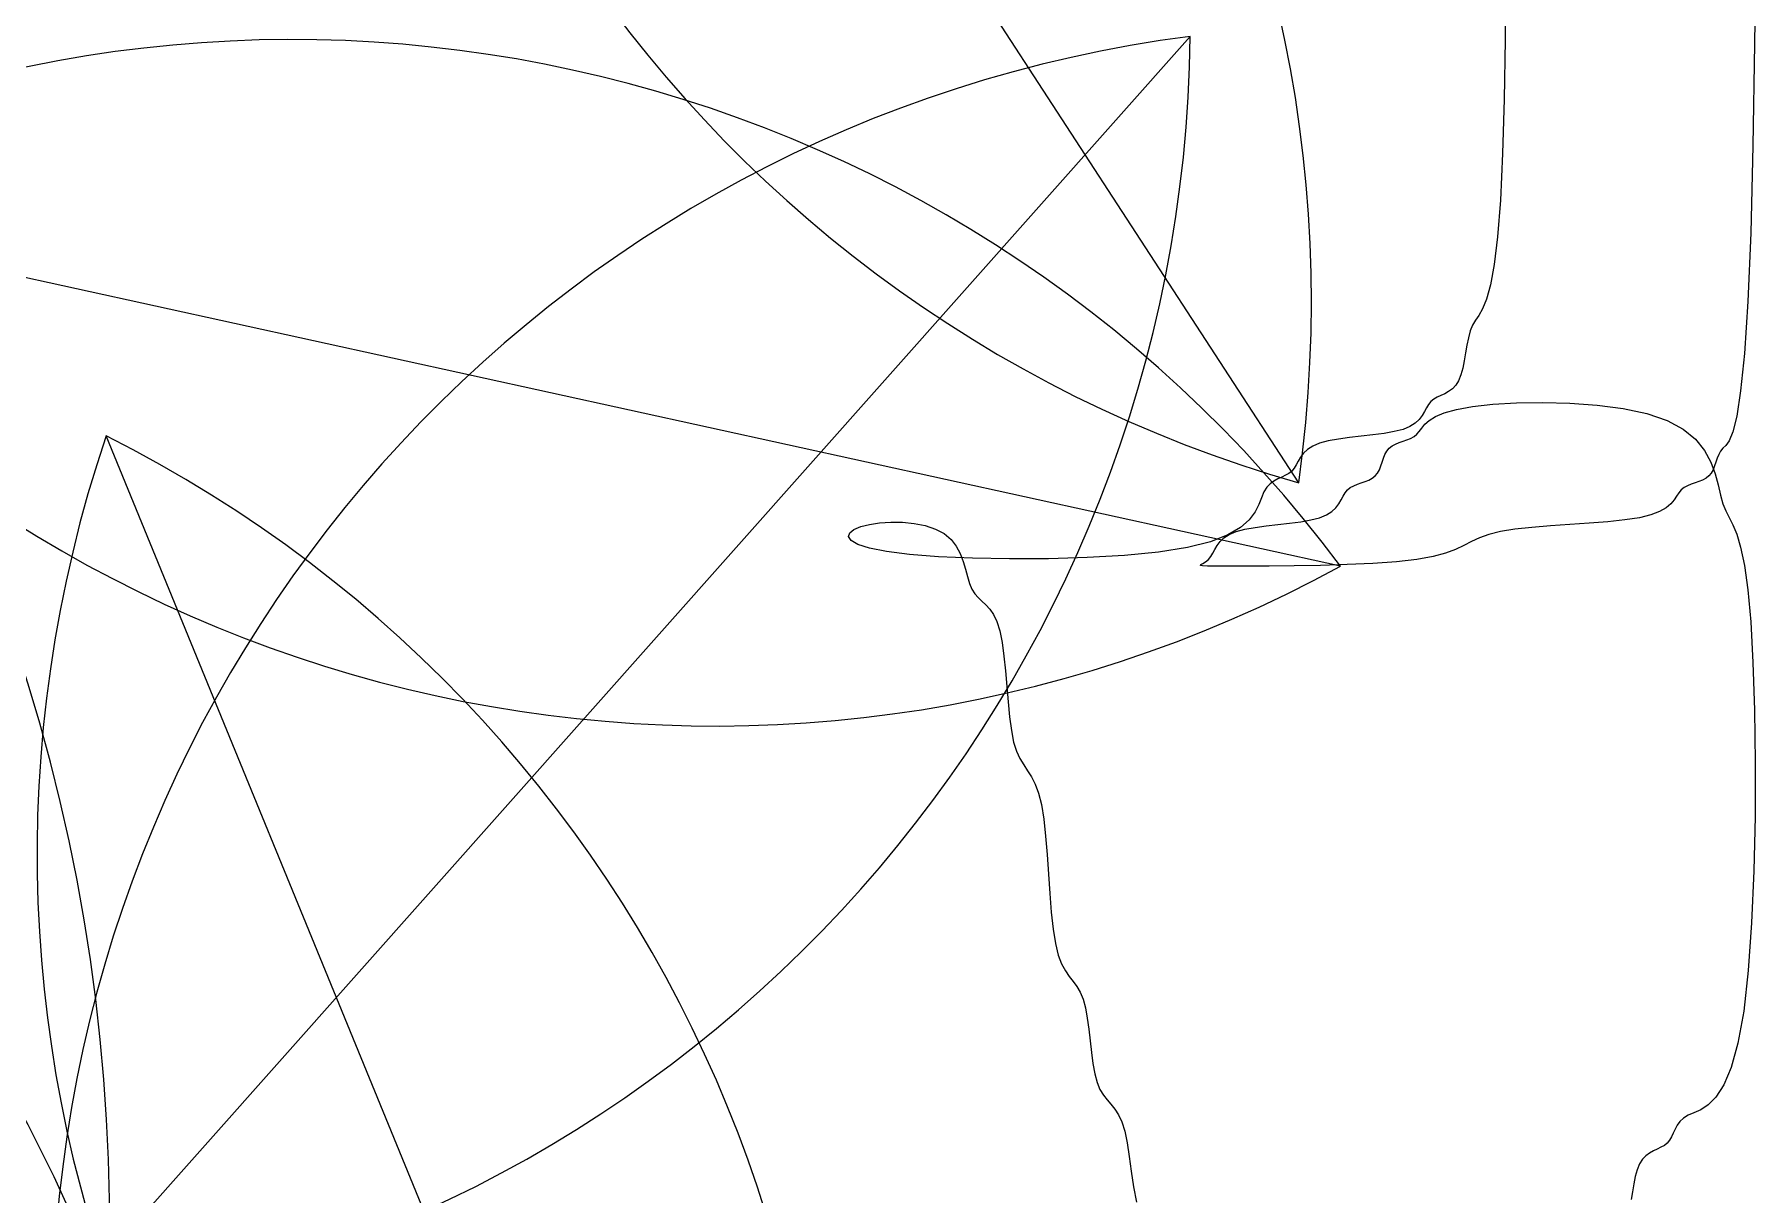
# Model space of a CAD drawing. Header units: millimetres. Extents: x 42 to 552, y 43 to 535.
# Drawn here: x 285.0721 to 285.1387, y 504.5629 to 504.6078 of the extents above; entities that cross this region are included whole.
import ezdxf

# ---------------------------------------------------------------- set-up
doc = ezdxf.new("R2010")
doc.units = ezdxf.units.MM
doc.header["$LTSCALE"] = 0.75
doc.header["$MEASUREMENT"] = 0
doc.layers.add('Gramado', color=9, linetype='Continuous', lineweight=0)

# ---------------------------------------------------------------- blocks, each defined once
blk = doc.blocks.new('arbusto8vista')
for p, q in [((-0.482900609239266, 0.3287556658660122), (-0.5551789269381686, 0.4398597967792313)), ((-0.4475488593256784, 0.3713631132182371), (-0.4476245260179894, 0.3627307343626853)), ((-0.4476245260179894, 0.3627307343626853), (-0.4477506371718221, 0.3548544762827959)), ((-0.2117229357953363, 0.264233463783782), (-0.1236778428509808, 0.3633109320789885)), ((-0.4477506371718221, 0.3548544762827959), (-0.4479271927872048, 0.3481123993664141)), ((-0.4796721637010535, 0.322303508122701), (-0.6091380630945196, 0.350708859900223)), ((-0.4479271927872048, 0.3481123993664141), (-0.4481520910115364, 0.3427869987231134)), ((-0.4481520910115364, 0.3427869987231134), (-0.4484148225820377, 0.338778508349435)), ((-0.4484148225820377, 0.338778508349435), (-0.4487027763832998, 0.3358915969636627)), ((-0.4487027763832998, 0.3358915969636627), (-0.4490033412999423, 0.3339309332840799)), ((-0.4716352150587966, 0.3341830028230675), (-0.4706936245122506, 0.3344455481479969)), ((-0.4706936245122506, 0.3344455481479969), (-0.4694493795909125, 0.3346702869461495)), ((-0.4694493795909125, 0.3346702869461495), (-0.4678751575121396, 0.3348446170927417)), ((-0.4678751575121396, 0.3348446170927417), (-0.4660361130275703, 0.334955936666347)), ((-0.4660361130275703, 0.334955936666347), (-0.4640205202724985, 0.3349916437963856)), ((-0.4640205202724985, 0.3349916437963856), (-0.4619166533821613, 0.3349391366122632)), ((-0.4619166533821613, 0.3349391366122632), (-0.4598127864918524, 0.3347858132433714)), ((-0.4598127864918524, 0.3347858132433714), (-0.4577971937367522, 0.3345190718191446)), ((-0.4577971937367522, 0.3345190718191446), (-0.4559581492522113, 0.3341263104689745)), ((-0.4735688279895101, 0.3327442544424173), (-0.4733838768227656, 0.3330067997673609)), ((-0.4733838768227656, 0.3330067997673609), (-0.4731484821125775, 0.3332945494434938)), ((-0.4731484821125775, 0.3332945494434938), (-0.4728122016927045, 0.3335949012952142)), ((-0.4728122016927045, 0.3335949012952142), (-0.4723245933968769, 0.3338952531469346)), ((-0.4723245933968769, 0.3338952531469346), (-0.4716352150587966, 0.3341830028230675)), ((-0.4559581492522113, 0.3341263104689745), (-0.4543839271734385, 0.3335949273222667)), ((-0.4543839271734385, 0.3335949273222667), (-0.4531396821755891, 0.3329207218063175)), ((-0.4490033412999423, 0.3339309332840799), (-0.4493039062165849, 0.3327011860289701)), ((-0.4756810362628983, 0.331622660814304), (-0.475418323819639, 0.3317633851084736)), ((-0.475418323819639, 0.3317633851084736), (-0.4751303909818319, 0.3318789050514397)), ((-0.4751303909818319, 0.3318789050514397), (-0.4748298479467223, 0.3319818228188183)), ((-0.4748298479467223, 0.3319818228188183), (-0.4745293049116128, 0.3320847405861826)), ((-0.4745293049116128, 0.3320847405861826), (-0.4742413720738057, 0.332200260529163)), ((-0.4742413720738057, 0.332200260529163), (-0.473978659630518, 0.3323409848233183)), ((-0.473978659630518, 0.3323409848233183), (-0.4737537777790806, 0.3325195156442788)), ((-0.4737537777790806, 0.3325195156442788), (-0.4735688279895101, 0.3327442544424173)), ((-0.4531396821755891, 0.3329207218063175), (-0.4521980910934644, 0.3321330985400408)), ((-0.4521980910934644, 0.3321330985400408), (-0.4515087113017273, 0.3312698634401841)), ((-0.4498545915883483, 0.3316531156653184), (-0.4500794898126799, 0.3314441299933435)), ((-0.449591860017847, 0.3320070239166171), (-0.4498545915883483, 0.3316531156653184)), ((-0.4493039062165849, 0.3327011860289701), (-0.449591860017847, 0.3320070239166171)), ((-0.4765469364759269, 0.3300683924906878), (-0.4764439531981566, 0.3303687443424081)), ((-0.4764439531981566, 0.3303687443424081), (-0.4763409699203862, 0.3306690961941428)), ((-0.4763409699203862, 0.3306690961941428), (-0.4762253764453703, 0.3309568458702614)), ((-0.4762253764453703, 0.3309568458702614), (-0.4760845625757781, 0.331219391195205)), ((-0.4760845625757781, 0.331219391195205), (-0.4759059181143357, 0.3314441299933435)), ((-0.4759059181143357, 0.3314441299933435), (-0.4756810362628983, 0.331622660814304)), ((-0.4515087113017273, 0.3312698634401841), (-0.451021100175069, 0.3303688224235657)), ((-0.451021100175069, 0.3303688224235657), (-0.4506848150881524, 0.3294677814069331)), ((-0.4506175591724855, 0.3303687443424081), (-0.4507205452810865, 0.3300683924906878)), ((-0.4505145712276999, 0.3306690961941428), (-0.4506175591724855, 0.3303687443424081)), ((-0.4503989707903315, 0.3309568458702614), (-0.4505145712276999, 0.3306690961941428)), ((-0.4502581472041243, 0.331219391195205), (-0.4503989707903315, 0.3309568458702614)), ((-0.4500794898126799, 0.3314441299933435), (-0.4502581472041243, 0.331219391195205)), ((-0.4777575154145097, 0.3288585850059036), (-0.4774695825766742, 0.328974103983029)), ((-0.4774695825766742, 0.328974103983029), (-0.4772068701334149, 0.3291148279213587)), ((-0.4772068701334149, 0.3291148279213587), (-0.4769819882819775, 0.3292933586914728)), ((-0.4769819882819775, 0.3292933586914728), (-0.4768033438205634, 0.3295180974896255)), ((-0.4768033438205634, 0.3295180974896255), (-0.4766625299509712, 0.3297806428145549)), ((-0.4766625299509712, 0.3297806428145549), (-0.4765469364759269, 0.3300683924906878)), ((-0.4516431934475804, 0.328974103983029), (-0.4519311262853876, 0.3288585850059036)), ((-0.4513804810043212, 0.3291148279213587), (-0.4516431934475804, 0.328974103983029)), ((-0.4511555991528837, 0.3292933586914728), (-0.4513804810043212, 0.3291148279213587)), ((-0.45097695461493, 0.3295180974896255), (-0.4511555991528837, 0.3292933586914728)), ((-0.4508361402097876, 0.3297806428145549), (-0.45097695461493, 0.3295180974896255)), ((-0.4507205452810865, 0.3300683924906878), (-0.4508361402097876, 0.3297806428145549)), ((-0.4506848150881524, 0.3294677814069331), (-0.4504494134156687, 0.3286045463070906)), ((-0.4796259304425234, 0.3274430027839372), (-0.479470401768765, 0.3277307385315282)), ((-0.479470401768765, 0.3277307385315282), (-0.4793148749312195, 0.3279932711479461)), ((-0.4793148749312195, 0.3279932711479461), (-0.4791341286172326, 0.32821799906759)), ((-0.4791341286172326, 0.32821799906759), (-0.4789092467657952, 0.3283965212975914)), ((-0.4789092467657952, 0.3283965212975914), (-0.4786465343225359, 0.3285372391358266)), ((-0.4786465343225359, 0.3285372391358266), (-0.4783586014847003, 0.3286527544528894)), ((-0.4783586014847003, 0.3286527544528894), (-0.4780580584495908, 0.3287556691193885)), ((-0.4780580584495908, 0.3287556691193885), (-0.4777575154145097, 0.3288585850059036)), ((-0.4536608262360176, 0.3277307385315282), (-0.4538562872011482, 0.3274430027839372)), ((-0.4534905875016477, 0.3279932711479461), (-0.4536608262360176, 0.3277307385315282)), ((-0.4533077394881388, 0.32821799906759), (-0.4534905875016477, 0.3279932711479461)), ((-0.4530828576367014, 0.3283965212975914), (-0.4533077394881388, 0.32821799906759)), ((-0.4528201451934137, 0.3285372391358266), (-0.4530828576367014, 0.3283965212975914)), ((-0.4525322123556066, 0.3286527544528894), (-0.4528201451934137, 0.3285372391358266)), ((-0.4522316693204971, 0.3287556691193885), (-0.4525322123556066, 0.3286527544528894)), ((-0.4519311262853876, 0.3288585850059036), (-0.4522316693204971, 0.3287556691193885)), ((-0.4504494134156687, 0.3286045463070906), (-0.4502644525322808, 0.3278169230407997)), ((-0.4502644525322808, 0.3278169230407997), (-0.4500794898126799, 0.3271427175248647)), ((-0.4807524897528594, 0.3262920597935732), (-0.4803447406076486, 0.3265545924099911)), ((-0.4803447406076486, 0.3265545924099911), (-0.4800378785492967, 0.3268423281575821)), ((-0.4800378785492967, 0.3268423281575821), (-0.4798066822651492, 0.3271426654707597)), ((-0.4798066822651492, 0.3271426654707597), (-0.4796259304425234, 0.3274430027839372)), ((-0.4549723185805306, 0.3265545924099911), (-0.4556469835681014, 0.3262920597935732)), ((-0.4544742018634622, 0.3268423281575821), (-0.4549723185805306, 0.3265545924099911)), ((-0.4541148019069965, 0.3271426654707597), (-0.4544742018634622, 0.3268423281575821)), ((-0.4538562872011482, 0.3274430027839372), (-0.4541148019069965, 0.3271426654707597)), ((-0.4500794898126799, 0.3271427175248647), (-0.4498545915883483, 0.3265955818619943)), ((-0.4498545915883483, 0.3265955818619943), (-0.449591860017847, 0.3260925528987002)), ((-0.4882769392285695, 0.3247672334518938), (-0.4877430816838171, 0.3249919722500465)), ((-0.4877430816838171, 0.3249919722500465), (-0.4870684033837165, 0.3251705030201606)), ((-0.4870684033837165, 0.3251705030201606), (-0.4862802277994547, 0.3253112269584904)), ((-0.4862802277994547, 0.3253112269584904), (-0.4854163873590949, 0.3254267459356157)), ((-0.4854163873590949, 0.3254267459356157), (-0.4845147144907287, 0.3255296618221308)), ((-0.4845147144907287, 0.3255296618221308), (-0.4836130416223341, 0.3256325764886299)), ((-0.4836130416223341, 0.3256325764886299), (-0.4827492011819743, 0.3257480918056928)), ((-0.4827492011819743, 0.3257480918056928), (-0.4819610255977125, 0.3258888096439279)), ((-0.4819610255977125, 0.3258888096439279), (-0.4812863472976119, 0.3260673318739293)), ((-0.4812863472976119, 0.3260673318739293), (-0.4807524897528594, 0.3262920597935732)), ((-0.4672970433928754, 0.3249919722500465), (-0.4681923934890619, 0.3247672334518938)), ((-0.4661726013898715, 0.3251705030201606), (-0.4672970433928754, 0.3249919722500465)), ((-0.4648590009190627, 0.3253112269584904), (-0.4661726013898715, 0.3251705030201606)), ((-0.4634192948030886, 0.3254267459356157), (-0.4648590009190627, 0.3253112269584904)), ((-0.4619165358645034, 0.3255296618221308), (-0.4634192948030886, 0.3254267459356157)), ((-0.4604137769259182, 0.3256325764886299), (-0.4619165358645034, 0.3255296618221308)), ((-0.4589740708099157, 0.3257480918056928), (-0.4604137769259182, 0.3256325764886299)), ((-0.4576604703391354, 0.3258888096439279), (-0.4589740708099157, 0.3257480918056928)), ((-0.4565360283361315, 0.3260673318739293), (-0.4576604703391354, 0.3258888096439279)), ((-0.4556469835681014, 0.3262920597935732), (-0.4565360283361315, 0.3260673318739293)), ((-0.449591860017847, 0.3260925528987002), (-0.4493039062165849, 0.3255265136674268)), ((-0.4493039062165849, 0.3255265136674268), (-0.4490033412999423, 0.3247903472006328)), ((-0.4894034985389339, 0.3236162347473908), (-0.4892227467162797, 0.3239165865991112)), ((-0.4892227467162797, 0.3239165865991112), (-0.4889915504321323, 0.3242169384508315)), ((-0.4889915504321323, 0.3242169384508315), (-0.4886846883737803, 0.3245046881269644)), ((-0.4886846883737803, 0.3245046881269644), (-0.4882769392285695, 0.3247672334518938)), ((-0.4701218108245655, 0.3239165865991112), (-0.470764950548471, 0.3236162347473766)), ((-0.4695291137259971, 0.3242169384508315), (-0.4701218108245655, 0.3239165865991112)), ((-0.468911195773785, 0.3245046881269644), (-0.4695291137259971, 0.3242169384508315)), ((-0.4681923934890619, 0.3247672334518938), (-0.468911195773785, 0.3245046881269644)), ((-0.4490033412999423, 0.3247903472006328), (-0.4487027763832998, 0.3237769365307628)), ((-0.4487027763832998, 0.3237769365307628), (-0.4484148225820377, 0.3223791646902612)), ((-0.4905005751437841, 0.322370719725896), (-0.4904722106923884, 0.3224347807851728)), ((-0.4903523913246488, 0.3223318630178085), (-0.4905005751437841, 0.322370719725896)), ((-0.4904722106923884, 0.3224347807851728), (-0.4903240452354112, 0.3225303472834469)), ((-0.4899709119700901, 0.3223119095731022), (-0.4903523913246488, 0.3223318630178085)), ((-0.4903240452354112, 0.3225303472834469), (-0.4901128260376879, 0.3226637203085261)), ((-0.4901128260376879, 0.3226637203085261), (-0.4898953003641964, 0.3228412009481758)), ((-0.4892993898152156, 0.3223045583040118), (-0.4899709119700901, 0.3223119095731022)), ((-0.4898953003641964, 0.3228412009481758), (-0.4897145540502095, 0.3230659397463143)), ((-0.4897145540502095, 0.3230659397463143), (-0.489559027212664, 0.3233284850712579)), ((-0.489559027212664, 0.3233284850712579), (-0.4894034985389339, 0.3236162347473908)), ((-0.4851788625645668, 0.3223119095731022), (-0.486884449127956, 0.3223045583040118)), ((-0.4832588971388532, 0.3223318630178085), (-0.4851788625645668, 0.3223119095731022)), ((-0.481219132084675, 0.322370719725896), (-0.4832588971388532, 0.3223318630178085)), ((-0.479154146635949, 0.3224347807851728), (-0.481219132084675, 0.322370719725896)), ((-0.4771585200265633, 0.3225303472834469), (-0.479154146635949, 0.3224347807851728)), ((-0.4753268314904346, 0.3226637203085261), (-0.4771585200265633, 0.3225303472834469)), ((-0.4737536602614227, 0.3228412009481758), (-0.4753268314904346, 0.3226637203085261)), ((-0.4725052117879613, 0.3230659397463143), (-0.4737536602614227, 0.3228412009481758)), ((-0.4715341963766377, 0.3233284850712579), (-0.4725052117879613, 0.3230659397463143)), ((-0.470764950548471, 0.3236162347473766), (-0.4715341963766377, 0.3233284850712579)), ((-0.4484148225820377, 0.3223791646902612), (-0.4481520910115364, 0.3204899147115867)), ((-0.4882810775950759, 0.3223035081227152), (-0.4892993898152156, 0.3223045583040118)), ((-0.486884449127956, 0.3223045583040118), (-0.4882810775950759, 0.3223035081227152)), ((-0.4481520910115364, 0.3204899147115867), (-0.4479271927872048, 0.3180020696271697)), ((-0.4479271927872048, 0.3180020696271697), (-0.4477516880216115, 0.3148557699671244)), ((-0.4477516880216115, 0.3148557699671244), (-0.447632932816191, 0.3111801862521162)), ((-0.447632932816191, 0.3111801862521162), (-0.4475772322695661, 0.3071517465004661)), ((-0.4475772322695661, 0.3071517465004661), (-0.4475908914803881, 0.302946878730495)), ((-0.4475908914803881, 0.302946878730495), (-0.4476802155473365, 0.2987420109605381)), ((-0.4476802155473365, 0.2987420109605381), (-0.4478515095689772, 0.294713571208888)), ((-0.4478515095689772, 0.294713571208888), (-0.4481110786439899, 0.2910379874938798)), ((-0.4481110786439899, 0.2910379874938798), (-0.4484652278710257, 0.2878916878338345)), ((-0.4484652278710257, 0.2878916878338345), (-0.4489150079467947, 0.2854059430611784)), ((-0.4489150079467947, 0.2854059430611784), (-0.4494404519605553, 0.283531395264859)), ((-0.4494404519605553, 0.283531395264859), (-0.450016338599653, 0.2821735293479009)), ((-0.4506174465513766, 0.2812378302133567), (-0.4512185545031286, 0.280629782764251)), ((-0.450016338599653, 0.2821735293479009), (-0.4506174465513766, 0.2812378302133567)), ((-0.4527696652317559, 0.2798263995600223), (-0.4531259163113361, 0.2796016607618839)), ((-0.4523198851559869, 0.280018582534538), (-0.4527696652317559, 0.2798263995600223)), ((-0.4517944411422263, 0.2802548719036224), (-0.4523198851559869, 0.280018582534538)), ((-0.4512185545031286, 0.280629782764251), (-0.4517944411422263, 0.2802548719036224)), ((-0.4539203924036883, 0.2784506620573666), (-0.4540559604403995, 0.2781629123812337)), ((-0.4537785201864608, 0.278751013909087), (-0.4539203924036883, 0.2784506620573666)), ((-0.4536114275746854, 0.2790513657608216), (-0.4537785201864608, 0.278751013909087)), ((-0.4534001983543021, 0.2793391154369544), (-0.4536114275746854, 0.2790513657608216)), ((-0.4531259163113361, 0.2796016607618839), (-0.4534001983543021, 0.2793391154369544)), ((-0.4554599973410518, 0.2770707238295103), (-0.4557605622576943, 0.2769037450028549)), ((-0.4551594324244093, 0.2772124983049764), (-0.4554599973410518, 0.2770707238295103)), ((-0.4548714786231471, 0.2773479716926346), (-0.4551594324244093, 0.2772124983049764)), ((-0.4546087470526459, 0.2774960472559087), (-0.4548714786231471, 0.2773479716926346)), ((-0.4543838488283143, 0.2776756282581658), (-0.4546087470526459, 0.2774960472559087)), ((-0.4542041405105977, 0.2779003670563043), (-0.4543838488283143, 0.2776756282581658)), ((-0.4540559604403995, 0.2781629123812337), (-0.4542041405105977, 0.2779003670563043)), ((-0.4565361458537893, 0.2760625497817557), (-0.4567148032452337, 0.2756130721854646)), ((-0.4563112476294577, 0.276418561242366), (-0.4565361458537893, 0.2760625497817557)), ((-0.4560485160589565, 0.2766926585616005), (-0.4563112476294577, 0.276418561242366)), ((-0.4557605622576943, 0.2769037450028549), (-0.4560485160589565, 0.2766926585616005)), ((-0.4569712272688093, 0.27451248218334), (-0.4570742152135949, 0.273911778479885)), ((-0.456855626831441, 0.2750879815356058), (-0.4569712272688093, 0.27451248218334)), ((-0.4567148032452337, 0.2756130721854646), (-0.456855626831441, 0.2750879815356058)), ((-0.4570742152135949, 0.273911778479885), (-0.457177201322196, 0.2733110747764442)), ((-0.4668935954251197, 0.03840552225256033), (-0.4669188158196675, 0.03359996531769127)), ((-0.4669188158196675, 0.03359996531769127), (-0.4669944770033396, 0.02899604014231727)), ((-0.4669944770033396, 0.02899604014231727), (-0.4671205789761075, 0.02479537848596181)), ((-0.4671205789761075, 0.02479537848596181), (-0.4672971217379711, 0.02119961210811994)), ((-0.4672971217379711, 0.02119961210811994), (-0.4675220035894085, 0.01835786451665911)), ((-0.4675220035894085, 0.01835786451665911), (-0.4677847160326962, 0.01620922621286525)), ((-0.4677847160326962, 0.01620922621286525), (-0.4680726488705034, 0.01464027944641089)), ((-0.4683731919056129, 0.01353760646694013), (-0.468673734940694, 0.0127877895241113)), ((-0.4680726488705034, 0.01464027944641089), (-0.4683731919056129, 0.01353760646694013)), ((-0.4689616677785295, 0.01227741086756851), (-0.4692243802217888, 0.01189305274699848)), ((-0.468673734940694, 0.0127877895241113), (-0.4689616677785295, 0.01227741086756851)), ((-0.4696279066111799, 0.01107183069422035), (-0.4697687210163224, 0.01054675275287309)), ((-0.4694492620732262, 0.01152129741201691), (-0.4696279066111799, 0.01107183069422035)), ((-0.4692243802217888, 0.01189305274699848), (-0.4694492620732262, 0.01152129741201691)), ((-0.4699873020536245, 0.009370578164251242), (-0.4700902899984101, 0.00876988899933906)), ((-0.4698843159450234, 0.009971267329149214), (-0.4699873020536245, 0.009370578164251242)), ((-0.4697687210163224, 0.01054675275287309), (-0.4698843159450234, 0.009971267329149214)), ((-0.4702058904357784, 0.008194403575629394), (-0.4703467140219857, 0.007669325634282131)), ((-0.4700902899984101, 0.00876988899933906), (-0.4702058904357784, 0.008194403575629394)), ((-0.4707502696377617, 0.006863856046834371), (-0.4710130012082629, 0.006589765183520058)), ((-0.4705253714134301, 0.007219858916485578), (-0.4707502696377617, 0.006863856046834371)), ((-0.4703467140219857, 0.007669325634282131), (-0.4705253714134301, 0.007219858916485578)), ((-0.4728584276063827, 0.005382067668989521), (-0.473013963624993, 0.00511952234404589)), ((-0.4726776684389051, 0.005606806467127967), (-0.4728584276063827, 0.005382067668989521)), ((-0.4724527702145735, 0.005786387418552863), (-0.4726776684389051, 0.005606806467127967)), ((-0.4721900386440723, 0.005934462625972969), (-0.4724527702145735, 0.005786387418552863)), ((-0.4719020848428102, 0.006069935047790409), (-0.4721900386440723, 0.005934462625972969)), ((-0.4716015199261676, 0.006211707642393094), (-0.4719020848428102, 0.006069935047790409)), ((-0.4713009550095251, 0.006378683368183147), (-0.4716015199261676, 0.006211707642393094)), ((-0.4710130012082629, 0.006589765183520058), (-0.4713009550095251, 0.006378683368183147)), ((-0.473581445914192, 0.004231068964472229), (-0.4738883024639051, 0.003943319288339353)), ((-0.4733502514662291, 0.004531420816192622), (-0.473581445914192, 0.004231068964472229)), ((-0.4731694978073904, 0.004831772667927225), (-0.4733502514662291, 0.004531420816192622)), ((-0.473013963624993, 0.00511952234404589), (-0.4731694978073904, 0.004831772667927225)), ((-0.5248685209534756, -0.1196739040813526), (-0.5751852429749817, 0.002949546369109157)), ((-0.479823646431015, 0.002699904629452021), (-0.4806118028880633, 0.002559180335282463)), ((-0.4789598269541102, 0.002815424572418124), (-0.479823646431015, 0.002699904629452021)), ((-0.4780581759672771, 0.002918342339796709), (-0.4789598269541102, 0.002815424572418124)), ((-0.4771565249804439, 0.003021260107175294), (-0.4780581759672771, 0.002918342339796709)), ((-0.4762927055035391, 0.003136780050141397), (-0.4771565249804439, 0.003021260107175294)), ((-0.4755045490464909, 0.003277504344310955), (-0.4762927055035391, 0.003136780050141397)), ((-0.4748298871192844, 0.003456035165257276), (-0.4755045490464909, 0.003277504344310955)), ((-0.4742960424280511, 0.003680773963409933), (-0.4748298871192844, 0.003456035165257276)), ((-0.4738883024639051, 0.003943319288339353), (-0.4742960424280511, 0.003680773963409933)), ((-0.4825349039546438, 0.001605615715121189), (-0.4827660955717477, 0.001305263863400796)), ((-0.4822280488585875, 0.001893365391254065), (-0.4825349039546438, 0.001605615715121189)), ((-0.4818203094299918, 0.002155910716183485), (-0.4822280488585875, 0.001893365391254065)), ((-0.4812864648152697, 0.002380649514321931), (-0.4818203094299918, 0.002155910716183485)), ((-0.4806118028880633, 0.002559180335282463), (-0.4812864648152697, 0.002380649514321931)), ((-0.4836635261745243, 5.029726104055499e-05), (-0.4839262386177836, -9.77779463795514e-05)), ((-0.4834386443230869, 0.0002298782124654508), (-0.4836635261745243, 5.029726104055499e-05)), ((-0.4832578980856113, 0.0004546170106038971), (-0.4834386443230869, 0.0002298782124654508)), ((-0.4831023717836445, 0.0007171623355475276), (-0.4832578980856113, 0.0004546170106038971)), ((-0.4829468445635428, 0.001004912011666192), (-0.4831023717836445, 0.0007171623355475276)), ((-0.4827660955717477, 0.001305263863400796), (-0.4829468445635428, 0.001004912011666192)), ((-0.4853659028069046, -0.001027171367240953), (-0.485590784658342, -0.00138317423689216)), ((-0.4851031903636454, -0.0007530805039266397), (-0.4853659028069046, -0.001027171367240953)), ((-0.4848152575258098, -0.0005419986885897288), (-0.4851031903636454, -0.0007530805039266397)), ((-0.4845147144907287, -0.0003750229628138868), (-0.4848152575258098, -0.0005419986885897288)), ((-0.4842141714556192, -0.0002332503682112019), (-0.4845147144907287, -0.0003750229628138868)), ((-0.4839262386177836, -9.77779463795514e-05), (-0.4842141714556192, -0.0002332503682112019)), ((-0.4859859066212948, -0.002357718896035976), (-0.4862812012222264, -0.002933204319759852)), ((-0.4857788870737636, -0.001832640954688713), (-0.4859859066212948, -0.002357718896035976)), ((-0.485590784658342, -0.00138317423689216), (-0.4857788870737636, -0.001832640954688713)), ((-0.5167977204883698, -0.004071638364223418), (-0.5161230585611634, -0.003896266627293699)), ((-0.5161230585611634, -0.003896266627293699), (-0.5153349021041151, -0.003777602240518263)), ((-0.5153349021041151, -0.003777602240518263), (-0.5144710826272103, -0.003721946291676659)), ((-0.5144710826272103, -0.003721946291676659), (-0.5135694316403772, -0.003735599868591066)), ((-0.5135694316403772, -0.003735599868591066), (-0.5126677806535156, -0.003824864059055244)), ((-0.5126677806535156, -0.003824864059055244), (-0.5118039611766108, -0.003996039950862951)), ((-0.4867341287977354, -0.003533893484657824), (-0.487414047269084, -0.004134582649555796)), ((-0.4862812012222264, -0.002933204319759852), (-0.4867341287977354, -0.003533893484657824)), ((-0.5177340489821631, -0.004846634647876158), (-0.5176468273033663, -0.004558898900285158)), ((-0.5175375334183343, -0.005146971961053737), (-0.5177340489821631, -0.004846634647876158)), ((-0.5176468273033663, -0.004558898900285158), (-0.5173200054495624, -0.004296366283881525)), ((-0.5170131435442045, -0.005447309274231316), (-0.5175375334183343, -0.005146971961053737)), ((-0.5173200054495624, -0.004296366283881525), (-0.5167977204883698, -0.004071638364223418)), ((-0.5118039611766108, -0.003996039950862951), (-0.511015804719591, -0.004255428631807945)), ((-0.511015804719591, -0.004255428631807945), (-0.5103411427923845, -0.004609331189683985)), ((-0.5103411427923845, -0.004609331189683985), (-0.509807298177634, -0.005058797907480539)), ((-0.509807298177634, -0.005058797907480539), (-0.5093995587490667, -0.005583875848827802)), ((-0.4897322885842357, -0.005235146014626935), (-0.4915093272705349, -0.005684612732423489)), ((-0.4883903145575061, -0.004710068073279672), (-0.4897322885842357, -0.005235146014626935)), ((-0.487414047269084, -0.004134582649555796), (-0.4883903145575061, -0.004710068073279672)), ((-0.5161167422922119, -0.005735045021822316), (-0.5170131435442045, -0.005447309274231316)), ((-0.5148041925946814, -0.005997577638240159), (-0.5161167422922119, -0.005735045021822316)), ((-0.5130313573839942, -0.006222305557898267), (-0.5148041925946814, -0.005997577638240159)), ((-0.5107824733780149, -0.006397677294827986), (-0.5130313573839942, -0.006222305557898267)), ((-0.5081552724364258, -0.006516341681603421), (-0.5107824733780149, -0.006397677294827986)), ((-0.5093995587490667, -0.005583875848827802), (-0.5090927036530104, -0.006159361272551678)), ((-0.5090927036530104, -0.006159361272551678), (-0.5088615120359066, -0.00676005043746386)), ((-0.5052758602044491, -0.006571997630430815), (-0.5081552724364258, -0.006516341681603421)), ((-0.5022703423272503, -0.006558344053516407), (-0.5052758602044491, -0.006571997630430815)), ((-0.4992648244500799, -0.00646907986306644), (-0.5022703423272503, -0.006558344053516407)), ((-0.4963854122181033, -0.006297903971258734), (-0.4992648244500799, -0.00646907986306644)), ((-0.4937582112765142, -0.00603851529031374), (-0.4963854122181033, -0.006297903971258734)), ((-0.4915093272705349, -0.005684612732423489), (-0.4937582112765142, -0.00603851529031374)), ((-0.5088615120359066, -0.00676005043746386), (-0.5086807630441115, -0.007360739602361832)), ((-0.5086807630441115, -0.007360739602361832), (-0.5085252358240098, -0.007936225026085708)), ((-0.5085252358240098, -0.007936225026085708), (-0.508369709522043, -0.008461302967432971)), ((-0.508369709522043, -0.008461302967432971), (-0.5081889632845673, -0.008910769685229525)), ((-0.5081889632845673, -0.008910769685229525), (-0.5079640814331299, -0.009269923047938278)), ((-0.5079640814331299, -0.009269923047938278), (-0.5077013689898422, -0.00956606736269805)), ((-0.5077013689898422, -0.00956606736269805), (-0.507413436152035, -0.009837008546284665)), ((-0.507413436152035, -0.009837008546284665), (-0.5071128931169255, -0.01012055251547395)), ((-0.5071128931169255, -0.01012055251547395), (-0.5068123500818444, -0.01045450518705593)), ((-0.5068123500818444, -0.01045450518705593), (-0.5065244172440089, -0.01087667247780644)), ((-0.5065244172440089, -0.01087667247780644), (-0.5062617048007496, -0.01142486030450129)), ((-0.5062617048007496, -0.01142486030450129), (-0.5060368229493122, -0.01213687458393053)), ((-0.5060368229493122, -0.01213687458393053), (-0.5058581784113869, -0.01303581889800398)), ((-0.5058581784113869, -0.01303581889800398), (-0.505717364006216, -0.01408598748922429)), ((-0.505717364006216, -0.01408598748922429), (-0.505601769077515, -0.01523697226519971)), ((-0.505601769077515, -0.01523697226519971), (-0.5054987829689139, -0.01643836513356689)), ((-0.5054987829689139, -0.01643836513356689), (-0.5053957950241283, -0.01763975800191986)), ((-0.5053957950241283, -0.01763975800191986), (-0.50528019458676, -0.01879074277789528)), ((-0.50528019458676, -0.01879074277789528), (-0.5051393710005527, -0.01984091136911559)), ((-0.5051393710005527, -0.01984091136911559), (-0.5049607136091083, -0.02073985568318903)), ((-0.5049607136091083, -0.02073985568318903), (-0.5047358153847767, -0.02145502050652226)), ((-0.5047358153847767, -0.02145502050652226), (-0.5044730838142755, -0.02202526214051659)), ((-0.5044730838142755, -0.02202526214051659), (-0.5041851300130133, -0.02250728976534333)), ((-0.5041851300130133, -0.02250728976534333), (-0.5038845650963708, -0.02295781256120222)), ((-0.5038845650963708, -0.02295781256120222), (-0.5035840001797283, -0.02343353970823614)), ((-0.5035840001797283, -0.02343353970823614), (-0.5032960463784661, -0.02399118038664483)), ((-0.5032960463784661, -0.02399118038664483), (-0.5030333148079649, -0.0246874437766138)), ((-0.5030333148079649, -0.0246874437766138), (-0.5028084165836333, -0.02557903905830017)), ((-0.5028084165836333, -0.02557903905830017), (-0.5026297591922173, -0.02670272217052627)), ((-0.5026297591922173, -0.02670272217052627), (-0.5024889356059816, -0.028015436086676)), ((-0.5024889356059816, -0.028015436086676), (-0.5023733351686417, -0.0294541705387843)), ((-0.5023733351686417, -0.0294541705387843), (-0.5022703472238277, -0.03095591525887187)), ((-0.5022703472238277, -0.03095591525887187), (-0.5021673611152551, -0.03245765997894523)), ((-0.5021673611152551, -0.03245765997894523), (-0.5020517661865256, -0.03389639443105352)), ((-0.5020517661865256, -0.03389639443105352), (-0.5019109517813831, -0.03520910834720326)), ((-0.5019109517813831, -0.03520910834720326), (-0.5017323072434579, -0.03633279145942936)), ((-0.5017323072434579, -0.03633279145942936), (-0.5015074253920204, -0.03722333655981913)), ((-0.5015074253920204, -0.03722333655981913), (-0.5012447129487327, -0.03791224868068355)), ((-0.5012447129487327, -0.03791224868068355), (-0.5009567801109256, -0.03844993591440016)), ((-0.5009567801109256, -0.03844993591440016), (-0.5006562370758161, -0.03888680635336073)), ((-0.5006562370758161, -0.03888680635336073), (-0.500355694040735, -0.03927326808991438)), ((-0.500355694040735, -0.03927326808991438), (-0.5000677612028994, -0.0396597292164671)), ((-0.5000677612028994, -0.0396597292164671), (-0.4998050487596402, -0.04009659782539643)), ((-0.4998050487596402, -0.04009659782539643), (-0.4995801669082027, -0.04063428200906571)), ((-0.4995801669082027, -0.04063428200906571), (-0.499401522370249, -0.04130848752501493)), ((-0.499401522370249, -0.04130848752501493), (-0.4992607079651066, -0.04209611079129161)), ((-0.4992607079651066, -0.04209611079129161), (-0.4991451130364055, -0.04295934589114836)), ((-0.4991451130364055, -0.04295934589114836), (-0.4990421269278045, -0.04386038690776672)), ((-0.4990421269278045, -0.04386038690776672), (-0.4989391389830189, -0.0447614279243993)), ((-0.4989391389830189, -0.0447614279243993), (-0.4988235385456505, -0.04562466302424184)), ((-0.4988235385456505, -0.04562466302424184), (-0.4986827149594433, -0.04641228629053273)), ((-0.4986827149594433, -0.04641228629053273), (-0.4985040575679989, -0.04708649180646773)), ((-0.4985040575679989, -0.04708649180646773), (-0.4982791593436673, -0.04762312580884043)), ((-0.4982791593436673, -0.04762312580884043), (-0.498016427773166, -0.0480526431486652)), ((-0.498016427773166, -0.0480526431486652), (-0.4977284739719039, -0.04841915083052584)), ((-0.4977284739719039, -0.04841915083052584), (-0.4974279090552614, -0.04876675585900614)), ((-0.4974279090552614, -0.04876675585900614), (-0.4971273441386188, -0.04913956523867569)), ((-0.4971273441386188, -0.04913956523867569), (-0.4968393903373567, -0.04958168597411827)), ((-0.4968393903373567, -0.04958168597411827), (-0.4965766587668554, -0.05013722506990348)), ((-0.4965766587668554, -0.05013722506990348), (-0.4963517605425238, -0.05085028953064352)), ((-0.4963517605425238, -0.05085028953064352), (-0.4961710013750462, -0.05174923384473118)), ((-0.4961710013750462, -0.05174923384473118), (-0.4960154653564359, -0.05279940243593728)), ((-0.4960154653564359, -0.05279940243593728), (-0.4958599311740386, -0.05395038721192691)), ((-0.4958599311740386, -0.05395038721192691), (-0.4956791775151999, -0.05515178008027988)), ((-0.4956791775151999, -0.05515178008027988), (-0.4954479830672369, -0.05635317294863285))]:
    blk.add_line(p, q)
for centre, start, end in [((-0.4551376696016689, 0.4258789684864439), 172.0444035257623, 254.0472825159209), ((-0.5829418665757657, 0.3427364941587996), 352.0444035257649, 74.04728251592248), ((-0.5607425940289943, 0.2620432222317817), 36.6237112759075, 118.626590266065), ((-0.2246852924478731, 0.3644117750054789), 277.3727001703446, 359.3755791605024), ((-0.1107154861984156, 0.2631326208572773), 97.37270017034291, 179.3755791605007), ((-0.5280676327664935, 0.4109691457911282), 216.6237112759052, 298.6265902660628), ((-0.6705702253156005, -0.09753169288015329), 5.749172397078103, 87.75205138723548), ((-0.5661027226834392, 0.01352290943471246), 185.7491723970765, 267.7520513872338), ((-0.479499389033947, -0.02942226366363343), 161.3086310082758, 243.3115099984337), ((-0.6205543748945388, -0.08730209404862421), 341.308631008278, 63.3115099984355)]:
    blk.add_arc(centre, 0.1010134482592243, start, end)
blk = doc.blocks.new('arbusto7vista')
blk.add_arc((-0.5461136316342277, 0.7018960116876798), 0.141418827562914, 317.2677700299574, 39.27064902011477)

msp = doc.modelspace()

# ---------------------------------------------------------------- block references
at = {"layer": 'Gramado', "xscale": 0.5, "yscale": 0.5, "zscale": 0.5}
for name, p in [('arbusto8vista', (285.362506121478, 504.5908006515845)), ('arbusto8vista', (285.1786968494112, 504.4260773757332)), ('arbusto8vista', (285.362506121478, 504.4260773757333)), ('arbusto7vista', (285.2773970857772, 504.2108161244648))]:
    msp.add_blockref(name, p, dxfattribs=at)

doc.saveas('drawing.dxf')
